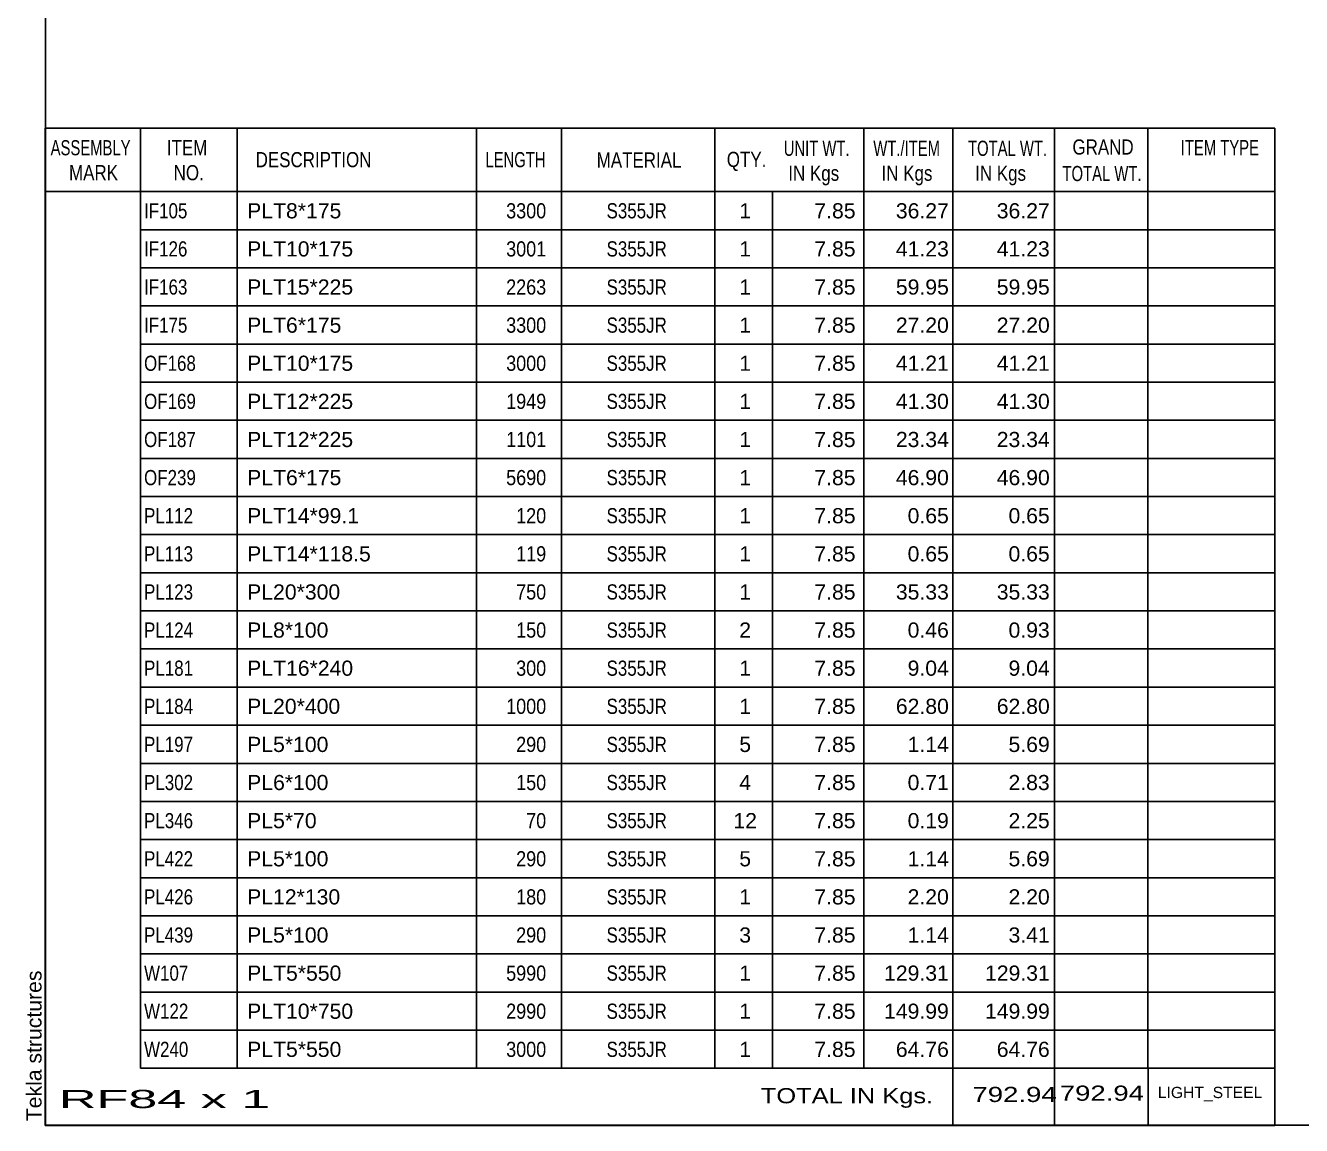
# Model space of a CAD drawing. Header units: millimetres. Extents: x -28 to 375, y -199 to 78.
# Drawn here: x -27.7 to 133.1, y -199.1 to -60.5 of the extents above; entities that cross this region are included whole.
import ezdxf

# ---------------------------------------------------------------- set-up
doc = ezdxf.new("R2010")
doc.units = ezdxf.units.MM
doc.styles.add('Arial', font='ARIAL.TTF', dxfattribs={"height": 0.2})

# ---------------------------------------------------------------- blocks, each defined once
blk = doc.blocks.new('Unknown-623588090-1210')
at = {"color": 5, "linetype": 'Continuous'}
for p, q in [((-25.18, 77.98), (-25.18, -199.02)), ((-25.18, -199.02), (374.82, -199.02))]:
    blk.add_line(p, q, dxfattribs=at)
at = {"color": 174, "linetype": 'Continuous', "style": 'Arial'}
blk.add_text('Tekla structures', height=1.9102, rotation=90, dxfattribs=at).set_placement((-25.68, -198.52))
blk = doc.blocks.new('CBS_BOM-623588090-9725')
at = {"color": 7, "linetype": 'Continuous'}
for p, q in [((-25.21, -81.45), (-25.21, -73.45)), ((-25.21, -73.45), (129.71, -73.45)), ((-13.21, -81.45), (-13.21, -73.45)), ((-1.02, -81.45), (-1.02, -73.45)), ((29.14, -81.45), (29.14, -73.45)), ((39.82, -81.45), (39.82, -73.45)), ((59.14, -81.45), (59.14, -73.45)), ((77.94, -81.45), (77.94, -73.45)), ((89.15, -81.45), (89.15, -73.45)), ((101.94, -81.45), (101.94, -73.45)), ((113.69, -81.45), (113.69, -73.45)), ((129.71, -73.46), (129.7, -81.44)), ((-25.21, -81.45), (129.71, -81.45)), ((-25.21, -86.25), (-25.21, -81.45)), ((-13.21, -86.25), (-13.21, -81.45)), ((-1.02, -86.25), (-1.02, -81.45)), ((29.14, -86.25), (29.14, -81.45)), ((39.82, -86.25), (39.82, -81.45)), ((59.14, -86.25), (59.14, -81.45)), ((66.4, -86.25), (66.4, -81.45)), ((77.94, -86.25), (77.94, -81.45)), ((89.15, -86.25), (89.15, -81.45)), ((101.94, -86.25), (101.94, -81.45)), ((113.7, -86.25), (113.7, -81.45)), ((129.71, -81.46), (129.71, -86.25)), ((-25.21, -91.05), (-25.21, -86.25)), ((-13.21, -86.25), (129.71, -86.25)), ((-13.21, -91.05), (-13.21, -86.25)), ((-1.02, -91.05), (-1.02, -86.25)), ((29.14, -91.05), (29.14, -86.25)), ((39.82, -91.05), (39.82, -86.25)), ((59.14, -91.05), (59.14, -86.25)), ((66.4, -91.05), (66.4, -86.25)), ((77.94, -91.05), (77.94, -86.25)), ((89.15, -91.05), (89.15, -86.25)), ((101.94, -91.05), (101.94, -86.25)), ((113.7, -91.05), (113.7, -86.25)), ((129.71, -86.26), (129.71, -91.05)), ((-25.21, -95.85), (-25.21, -91.05)), ((-13.21, -91.05), (129.71, -91.05)), ((-13.21, -95.85), (-13.21, -91.05)), ((-1.02, -95.85), (-1.02, -91.05)), ((29.14, -95.85), (29.14, -91.05)), ((39.82, -95.85), (39.82, -91.05)), ((59.14, -95.85), (59.14, -91.05)), ((66.4, -95.85), (66.4, -91.05)), ((77.94, -95.85), (77.94, -91.05)), ((89.15, -95.85), (89.15, -91.05)), ((101.94, -95.85), (101.94, -91.05)), ((113.7, -95.85), (113.7, -91.05)), ((129.71, -91.06), (129.71, -95.85)), ((-25.21, -100.65), (-25.21, -95.85)), ((-13.21, -95.85), (129.71, -95.85)), ((-13.21, -100.65), (-13.21, -95.85)), ((-1.02, -100.65), (-1.02, -95.85)), ((29.14, -100.65), (29.14, -95.85)), ((39.82, -100.65), (39.82, -95.85)), ((59.14, -100.65), (59.14, -95.85)), ((66.4, -100.65), (66.4, -95.85)), ((77.94, -100.65), (77.94, -95.85)), ((89.15, -100.65), (89.15, -95.85)), ((101.94, -100.65), (101.94, -95.85)), ((113.7, -100.65), (113.7, -95.85)), ((129.71, -95.86), (129.71, -100.65)), ((-25.21, -105.45), (-25.21, -100.65)), ((-13.21, -100.65), (129.71, -100.65)), ((-13.21, -105.45), (-13.21, -100.65)), ((-1.02, -105.45), (-1.02, -100.65)), ((29.14, -105.45), (29.14, -100.65)), ((39.82, -105.45), (39.82, -100.65)), ((59.14, -105.45), (59.14, -100.65)), ((66.4, -105.45), (66.4, -100.65)), ((77.94, -105.45), (77.94, -100.65)), ((89.15, -105.45), (89.15, -100.65)), ((101.94, -105.45), (101.94, -100.65)), ((113.7, -105.45), (113.7, -100.65)), ((129.71, -100.66), (129.71, -105.45)), ((-25.21, -110.25), (-25.21, -105.45)), ((-13.21, -105.45), (129.71, -105.45)), ((-13.21, -110.25), (-13.21, -105.45)), ((-1.02, -110.25), (-1.02, -105.45)), ((29.14, -110.25), (29.14, -105.45)), ((39.82, -110.25), (39.82, -105.45)), ((59.14, -110.25), (59.14, -105.45)), ((66.4, -110.25), (66.4, -105.45)), ((77.94, -110.25), (77.94, -105.45)), ((89.15, -110.25), (89.15, -105.45)), ((101.94, -110.25), (101.94, -105.45)), ((113.7, -110.25), (113.7, -105.45)), ((129.71, -105.46), (129.71, -110.25)), ((-25.21, -115.05), (-25.21, -110.25)), ((-13.21, -110.25), (129.71, -110.25)), ((-13.21, -115.05), (-13.21, -110.25)), ((-1.02, -115.05), (-1.02, -110.25)), ((29.14, -115.05), (29.14, -110.25)), ((39.82, -115.05), (39.82, -110.25)), ((59.14, -115.05), (59.14, -110.25)), ((66.4, -115.05), (66.4, -110.25)), ((77.94, -115.05), (77.94, -110.25)), ((89.15, -115.05), (89.15, -110.25)), ((101.94, -115.05), (101.94, -110.25)), ((113.7, -115.05), (113.7, -110.25)), ((129.71, -110.26), (129.71, -115.05)), ((-25.21, -119.85), (-25.21, -115.05)), ((-13.21, -115.05), (129.71, -115.05)), ((-13.21, -119.85), (-13.21, -115.05)), ((-1.02, -119.85), (-1.02, -115.05)), ((29.14, -119.85), (29.14, -115.05)), ((39.82, -119.85), (39.82, -115.05)), ((59.14, -119.85), (59.14, -115.05)), ((66.4, -119.85), (66.4, -115.05)), ((77.94, -119.85), (77.94, -115.05)), ((89.15, -119.85), (89.15, -115.05)), ((101.94, -119.85), (101.94, -115.05)), ((113.7, -119.85), (113.7, -115.05)), ((129.71, -115.06), (129.71, -119.85)), ((-25.21, -124.65), (-25.21, -119.85)), ((-13.21, -119.85), (129.71, -119.85)), ((-13.21, -124.65), (-13.21, -119.85)), ((-1.02, -124.65), (-1.02, -119.85)), ((29.14, -124.65), (29.14, -119.85)), ((39.82, -124.65), (39.82, -119.85)), ((59.14, -124.65), (59.14, -119.85)), ((66.4, -124.65), (66.4, -119.85)), ((77.94, -124.65), (77.94, -119.85)), ((89.15, -124.65), (89.15, -119.85)), ((101.94, -124.65), (101.94, -119.85)), ((113.7, -124.65), (113.7, -119.85)), ((129.71, -119.86), (129.71, -124.65)), ((-25.21, -129.45), (-25.21, -124.65)), ((-13.21, -124.65), (129.71, -124.65)), ((-13.21, -129.45), (-13.21, -124.65)), ((-1.02, -129.45), (-1.02, -124.65)), ((29.14, -129.45), (29.14, -124.65)), ((39.82, -129.45), (39.82, -124.65)), ((59.14, -129.45), (59.14, -124.65)), ((66.4, -129.45), (66.4, -124.65)), ((77.94, -129.45), (77.94, -124.65)), ((89.15, -129.45), (89.15, -124.65)), ((101.94, -129.45), (101.94, -124.65)), ((113.7, -129.45), (113.7, -124.65)), ((129.71, -124.66), (129.71, -129.45)), ((-25.21, -134.25), (-25.21, -129.45)), ((-13.21, -129.45), (129.71, -129.45)), ((-13.21, -134.25), (-13.21, -129.45)), ((-1.02, -134.25), (-1.02, -129.45)), ((29.14, -134.25), (29.14, -129.45)), ((39.82, -134.25), (39.82, -129.45)), ((59.14, -134.25), (59.14, -129.45)), ((66.4, -134.25), (66.4, -129.45)), ((77.94, -134.25), (77.94, -129.45)), ((89.15, -134.25), (89.15, -129.45)), ((101.94, -134.25), (101.94, -129.45)), ((113.7, -134.25), (113.7, -129.45)), ((129.71, -129.46), (129.71, -134.25)), ((-25.21, -139.05), (-25.21, -134.25)), ((-13.21, -134.25), (129.71, -134.25)), ((-13.21, -139.05), (-13.21, -134.25)), ((-1.02, -139.05), (-1.02, -134.25)), ((29.14, -139.05), (29.14, -134.25)), ((39.82, -139.05), (39.82, -134.25)), ((59.14, -139.05), (59.14, -134.25)), ((66.4, -139.05), (66.4, -134.25)), ((77.94, -139.05), (77.94, -134.25)), ((89.15, -139.05), (89.15, -134.25)), ((101.94, -139.05), (101.94, -134.25)), ((113.7, -139.05), (113.7, -134.25)), ((129.71, -134.26), (129.71, -139.05)), ((-25.21, -143.85), (-25.21, -139.05)), ((-13.21, -139.05), (129.71, -139.05)), ((-13.21, -143.85), (-13.21, -139.05)), ((-1.02, -143.85), (-1.02, -139.05)), ((29.14, -143.85), (29.14, -139.05)), ((39.82, -143.85), (39.82, -139.05)), ((59.14, -143.85), (59.14, -139.05)), ((66.4, -143.85), (66.4, -139.05)), ((77.94, -143.85), (77.94, -139.05)), ((89.15, -143.85), (89.15, -139.05)), ((101.94, -143.85), (101.94, -139.05)), ((113.7, -143.85), (113.7, -139.05)), ((129.71, -139.06), (129.71, -143.85)), ((-25.21, -148.65), (-25.21, -143.85)), ((-13.21, -143.85), (129.71, -143.85)), ((-13.21, -148.65), (-13.21, -143.85)), ((-1.02, -148.65), (-1.02, -143.85)), ((29.14, -148.65), (29.14, -143.85)), ((39.82, -148.65), (39.82, -143.85)), ((59.14, -148.65), (59.14, -143.85)), ((66.4, -148.65), (66.4, -143.85)), ((77.94, -148.65), (77.94, -143.85)), ((89.15, -148.65), (89.15, -143.85)), ((101.94, -148.65), (101.94, -143.85)), ((113.7, -148.65), (113.7, -143.85)), ((129.71, -143.86), (129.71, -148.65)), ((-25.21, -153.45), (-25.21, -148.65)), ((-13.21, -148.65), (129.71, -148.65)), ((-13.21, -153.45), (-13.21, -148.65)), ((-1.02, -153.45), (-1.02, -148.65)), ((29.14, -153.45), (29.14, -148.65)), ((39.82, -153.45), (39.82, -148.65)), ((59.14, -153.45), (59.14, -148.65)), ((66.4, -153.45), (66.4, -148.65)), ((77.94, -153.45), (77.94, -148.65)), ((89.15, -153.45), (89.15, -148.65)), ((101.94, -153.45), (101.94, -148.65)), ((113.7, -153.45), (113.7, -148.65)), ((129.71, -148.66), (129.71, -153.45)), ((-25.21, -158.25), (-25.21, -153.45)), ((-13.21, -153.45), (129.71, -153.45)), ((-13.21, -158.25), (-13.21, -153.45)), ((-1.02, -158.25), (-1.02, -153.45)), ((29.14, -158.25), (29.14, -153.45)), ((39.82, -158.25), (39.82, -153.45)), ((59.14, -158.25), (59.14, -153.45)), ((66.4, -158.25), (66.4, -153.45)), ((77.94, -158.25), (77.94, -153.45)), ((89.15, -158.25), (89.15, -153.45)), ((101.94, -158.25), (101.94, -153.45)), ((113.7, -158.25), (113.7, -153.45)), ((129.71, -153.46), (129.71, -158.25)), ((-25.21, -163.05), (-25.21, -158.25)), ((-13.21, -158.25), (129.71, -158.25)), ((-13.21, -163.05), (-13.21, -158.25)), ((-1.02, -163.05), (-1.02, -158.25)), ((29.14, -163.05), (29.14, -158.25)), ((39.82, -163.05), (39.82, -158.25)), ((59.14, -163.05), (59.14, -158.25)), ((66.4, -163.05), (66.4, -158.25)), ((77.94, -163.05), (77.94, -158.25)), ((89.15, -163.05), (89.15, -158.25)), ((101.94, -163.05), (101.94, -158.25)), ((113.7, -163.05), (113.7, -158.25)), ((129.71, -158.26), (129.71, -163.05)), ((-25.21, -167.85), (-25.21, -163.05)), ((-13.21, -163.05), (129.71, -163.05)), ((-13.21, -167.85), (-13.21, -163.05)), ((-1.02, -167.85), (-1.02, -163.05)), ((29.14, -167.85), (29.14, -163.05)), ((39.82, -167.85), (39.82, -163.05)), ((59.14, -167.85), (59.14, -163.05)), ((66.4, -167.85), (66.4, -163.05)), ((77.94, -167.85), (77.94, -163.05)), ((89.15, -167.85), (89.15, -163.05)), ((101.94, -167.85), (101.94, -163.05)), ((113.7, -167.85), (113.7, -163.05)), ((129.71, -163.06), (129.71, -167.85)), ((-25.21, -172.65), (-25.21, -167.85)), ((-13.21, -167.85), (129.71, -167.85)), ((-13.21, -172.65), (-13.21, -167.85)), ((-1.02, -172.65), (-1.02, -167.85)), ((29.14, -172.65), (29.14, -167.85)), ((39.82, -172.65), (39.82, -167.85)), ((59.14, -172.65), (59.14, -167.85)), ((66.4, -172.65), (66.4, -167.85)), ((77.94, -172.65), (77.94, -167.85)), ((89.15, -172.65), (89.15, -167.85)), ((101.94, -172.65), (101.94, -167.85)), ((113.7, -172.65), (113.7, -167.85)), ((129.71, -167.86), (129.71, -172.65)), ((-25.21, -177.45), (-25.21, -172.65)), ((-13.21, -172.65), (129.71, -172.65)), ((-13.21, -177.45), (-13.21, -172.65)), ((-1.02, -177.45), (-1.02, -172.65)), ((29.14, -177.45), (29.14, -172.65)), ((39.82, -177.45), (39.82, -172.65)), ((59.14, -177.45), (59.14, -172.65)), ((66.4, -177.45), (66.4, -172.65)), ((77.94, -177.45), (77.94, -172.65)), ((89.15, -177.45), (89.15, -172.65)), ((101.94, -177.45), (101.94, -172.65)), ((113.7, -177.45), (113.7, -172.65)), ((129.71, -172.66), (129.71, -177.45)), ((-25.21, -182.25), (-25.21, -177.45)), ((-13.21, -177.45), (129.71, -177.45)), ((-13.21, -182.25), (-13.21, -177.45)), ((-1.02, -182.25), (-1.02, -177.45)), ((29.14, -182.25), (29.14, -177.45)), ((39.82, -182.25), (39.82, -177.45)), ((59.14, -182.25), (59.14, -177.45)), ((66.4, -182.25), (66.4, -177.45)), ((77.94, -182.25), (77.94, -177.45)), ((89.15, -182.25), (89.15, -177.45)), ((101.94, -182.25), (101.94, -177.45)), ((113.7, -182.25), (113.7, -177.45)), ((129.71, -177.46), (129.71, -182.25)), ((-25.21, -187.05), (-25.21, -182.25)), ((-13.21, -182.25), (129.71, -182.25)), ((-13.21, -187.05), (-13.21, -182.25)), ((-1.02, -187.05), (-1.02, -182.25)), ((29.14, -187.05), (29.14, -182.25)), ((39.82, -187.05), (39.82, -182.25)), ((59.14, -187.05), (59.14, -182.25)), ((66.4, -187.05), (66.4, -182.25)), ((77.94, -187.05), (77.94, -182.25)), ((89.15, -187.05), (89.15, -182.25)), ((101.94, -187.05), (101.94, -182.25)), ((113.7, -187.05), (113.7, -182.25)), ((129.71, -182.26), (129.71, -187.05)), ((-25.21, -191.85), (-25.21, -187.05)), ((-13.21, -187.05), (129.71, -187.05)), ((-13.21, -191.85), (-13.21, -187.05)), ((-1.02, -191.85), (-1.02, -187.05)), ((29.14, -191.85), (29.14, -187.05)), ((39.82, -191.85), (39.82, -187.05)), ((59.14, -191.85), (59.14, -187.05)), ((66.4, -191.85), (66.4, -187.05)), ((77.94, -191.85), (77.94, -187.05)), ((89.15, -191.85), (89.15, -187.05)), ((101.94, -191.85), (101.94, -187.05)), ((113.7, -191.85), (113.7, -187.05)), ((129.71, -187.06), (129.71, -191.85)), ((-25.21, -199.05), (-25.21, -191.87)), ((-13.21, -191.85), (129.71, -191.85)), ((89.15, -199.05), (89.15, -191.87)), ((101.94, -199.05), (101.94, -191.87)), ((113.74, -199.05), (113.74, -191.87)), ((129.71, -191.85), (129.71, -199.05)), ((-25.21, -199.05), (129.71, -199.05))]:
    blk.add_line(p, q, dxfattribs=at)
at = {"color": 3, "linetype": 'Continuous', "style": 'Arial'}
for s, height, width, p in [('ASSEMBLY', 1.91, 0.7, (-24.53, -76.88)), ('ITEM', 1.91, 0.8, (-9.89, -76.88)), ('UNIT WT.', 1.91, 0.7, (67.83, -76.95)), ('WT./ITEM', 1.91, 0.7, (79.12, -76.95)), ('TOTAL WT.', 1.91, 0.7, (91.05, -76.95)), ('GRAND', 1.91, 0.8, (104.21, -76.79)), ('ITEM TYPE', 1.91, 0.7, (117.85, -76.87)), ('DESCRIPTION', 1.9102, 0.8, (1.3, -78.38)), ('LENGTH', 1.91, 0.7, (30.25, -78.38)), ('MATERIAL', 1.91, 0.8, (44.27, -78.43)), ('QTY.', 1.91, 0.8, (60.66, -78.35)), ('MARK', 1.91, 0.8, (-22.21, -80.02)), ('NO.', 1.91, 0.8, (-9.03, -80.02)), ('IN Kgs', 1.91, 0.8, (68.41, -80.09)), ('IN Kgs', 1.91, 0.8, (80.16, -80.09)), ('IN Kgs', 1.91, 0.8, (91.95, -80.09)), ('TOTAL WT.', 1.91, 0.7, (102.95, -80.13))]:
    blk.add_text(s, height=height, dxfattribs=dict(at, width=width)).set_placement(p)
at = {"color": 7, "linetype": 'Continuous', "style": 'Arial'}
for s, width, p in [('IF105', 0.8, (-12.76, -84.82)), ('3300', 0.85, (32.86, -84.82)), ('S355JR', 0.8, (45.51, -84.82)), ('IF126', 0.8, (-12.76, -89.62)), ('3001', 0.85, (32.86, -89.62)), ('S355JR', 0.8, (45.51, -89.62)), ('IF163', 0.8, (-12.76, -94.42)), ('2263', 0.85, (32.86, -94.42)), ('S355JR', 0.8, (45.51, -94.42)), ('IF175', 0.8, (-12.76, -99.22)), ('3300', 0.85, (32.86, -99.22)), ('S355JR', 0.8, (45.51, -99.22)), ('OF168', 0.8, (-12.76, -104.02)), ('3000', 0.85, (32.86, -104.02)), ('S355JR', 0.8, (45.51, -104.02)), ('OF169', 0.8, (-12.76, -108.82)), ('1949', 0.85, (32.86, -108.82)), ('S355JR', 0.8, (45.51, -108.82)), ('OF187', 0.8, (-12.76, -113.62)), ('1101', 0.85, (32.86, -113.62)), ('S355JR', 0.8, (45.51, -113.62)), ('OF239', 0.8, (-12.76, -118.42)), ('5690', 0.85, (32.86, -118.42)), ('S355JR', 0.8, (45.51, -118.42)), ('PL112', 0.8, (-12.76, -123.22)), ('120', 0.85, (34.12, -123.22)), ('S355JR', 0.8, (45.51, -123.22)), ('PL113', 0.8, (-12.76, -128.02)), ('119', 0.85, (34.12, -128.02)), ('S355JR', 0.8, (45.51, -128.02)), ('PL123', 0.8, (-12.76, -132.82)), ('750', 0.85, (34.12, -132.82)), ('S355JR', 0.8, (45.51, -132.82)), ('PL124', 0.8, (-12.76, -137.62)), ('150', 0.85, (34.12, -137.62)), ('S355JR', 0.8, (45.51, -137.62)), ('PL181', 0.8, (-12.76, -142.42)), ('300', 0.85, (34.12, -142.42)), ('S355JR', 0.8, (45.51, -142.42)), ('PL184', 0.8, (-12.76, -147.22)), ('1000', 0.85, (32.86, -147.22)), ('S355JR', 0.8, (45.51, -147.22)), ('PL197', 0.8, (-12.76, -152.02)), ('290', 0.85, (34.12, -152.02)), ('S355JR', 0.8, (45.51, -152.02)), ('PL302', 0.8, (-12.76, -156.82)), ('150', 0.85, (34.12, -156.82)), ('S355JR', 0.8, (45.51, -156.82)), ('PL346', 0.8, (-12.76, -161.62)), ('70', 0.85, (35.38, -161.62)), ('S355JR', 0.8, (45.51, -161.62)), ('PL422', 0.8, (-12.76, -166.42)), ('290', 0.85, (34.12, -166.42)), ('S355JR', 0.8, (45.51, -166.42)), ('PL426', 0.8, (-12.76, -171.22)), ('180', 0.85, (34.12, -171.22)), ('S355JR', 0.8, (45.51, -171.22)), ('PL439', 0.8, (-12.76, -176.02)), ('290', 0.85, (34.12, -176.02)), ('S355JR', 0.8, (45.51, -176.02)), ('W107', 0.8, (-12.76, -180.82)), ('5990', 0.85, (32.86, -180.82)), ('S355JR', 0.8, (45.51, -180.82)), ('W122', 0.8, (-12.76, -185.62)), ('2990', 0.85, (32.86, -185.62)), ('S355JR', 0.8, (45.51, -185.62)), ('W240', 0.8, (-12.76, -190.42)), ('3000', 0.85, (32.86, -190.42)), ('S355JR', 0.8, (45.51, -190.42))]:
    blk.add_text(s, height=1.91, dxfattribs=dict(at, width=width)).set_placement(p)
for s, height, p in [('PLT8*175', 1.91, (0.23, -84.82)), ('1', 1.91, (62.23, -84.82)), ('7.85', 1.91, (71.69, -84.82)), ('36.27', 1.91, (81.96, -84.82)), ('36.27', 1.91, (94.67, -84.82)), ('PLT10*175', 1.91, (0.23, -89.62)), ('1', 1.91, (62.23, -89.62)), ('7.85', 1.91, (71.69, -89.62)), ('41.23', 1.91, (81.96, -89.62)), ('41.23', 1.91, (94.67, -89.62)), ('PLT15*225', 1.91, (0.23, -94.42)), ('1', 1.91, (62.23, -94.42)), ('7.85', 1.91, (71.69, -94.42)), ('59.95', 1.91, (81.96, -94.42)), ('59.95', 1.91, (94.67, -94.42)), ('PLT6*175', 1.91, (0.23, -99.22)), ('1', 1.91, (62.23, -99.22)), ('7.85', 1.91, (71.69, -99.22)), ('27.20', 1.91, (81.96, -99.22)), ('27.20', 1.91, (94.67, -99.22)), ('PLT10*175', 1.91, (0.23, -104.02)), ('1', 1.91, (62.23, -104.02)), ('7.85', 1.91, (71.69, -104.02)), ('41.21', 1.91, (81.96, -104.02)), ('41.21', 1.91, (94.67, -104.02)), ('PLT12*225', 1.91, (0.23, -108.82)), ('1', 1.91, (62.23, -108.82)), ('7.85', 1.91, (71.69, -108.82)), ('41.30', 1.91, (81.96, -108.82)), ('41.30', 1.91, (94.67, -108.82)), ('PLT12*225', 1.91, (0.23, -113.62)), ('1', 1.91, (62.23, -113.62)), ('7.85', 1.91, (71.69, -113.62)), ('23.34', 1.91, (81.96, -113.62)), ('23.34', 1.91, (94.67, -113.62)), ('PLT6*175', 1.91, (0.23, -118.42)), ('1', 1.91, (62.23, -118.42)), ('7.85', 1.91, (71.69, -118.42)), ('46.90', 1.91, (81.96, -118.42)), ('46.90', 1.91, (94.67, -118.42)), ('PLT14*99.1', 1.91, (0.23, -123.22)), ('1', 1.91, (62.23, -123.22)), ('7.85', 1.91, (71.69, -123.22)), ('0.65', 1.91, (83.44, -123.22)), ('0.65', 1.91, (96.15, -123.22)), ('PLT14*118.5', 1.9102, (0.23, -128.02)), ('1', 1.91, (62.23, -128.02)), ('7.85', 1.91, (71.69, -128.02)), ('0.65', 1.91, (83.44, -128.02)), ('0.65', 1.91, (96.15, -128.02)), ('PL20*300', 1.91, (0.23, -132.82)), ('1', 1.91, (62.23, -132.82)), ('7.85', 1.91, (71.69, -132.82)), ('35.33', 1.91, (81.96, -132.82)), ('35.33', 1.91, (94.67, -132.82)), ('PL8*100', 1.91, (0.23, -137.62)), ('2', 1.91, (62.23, -137.62)), ('7.85', 1.91, (71.69, -137.62)), ('0.46', 1.91, (83.44, -137.62)), ('0.93', 1.91, (96.15, -137.62)), ('PLT16*240', 1.91, (0.23, -142.42)), ('1', 1.91, (62.23, -142.42)), ('7.85', 1.91, (71.69, -142.42)), ('9.04', 1.91, (83.44, -142.42)), ('9.04', 1.91, (96.15, -142.42)), ('PL20*400', 1.91, (0.23, -147.22)), ('1', 1.91, (62.23, -147.22)), ('7.85', 1.91, (71.69, -147.22)), ('62.80', 1.91, (81.96, -147.22)), ('62.80', 1.91, (94.67, -147.22)), ('PL5*100', 1.91, (0.23, -152.02)), ('5', 1.91, (62.23, -152.02)), ('7.85', 1.91, (71.69, -152.02)), ('1.14', 1.91, (83.44, -152.02)), ('5.69', 1.91, (96.15, -152.02)), ('PL6*100', 1.91, (0.23, -156.82)), ('4', 1.91, (62.23, -156.82)), ('7.85', 1.91, (71.69, -156.82)), ('0.71', 1.91, (83.44, -156.82)), ('2.83', 1.91, (96.15, -156.82)), ('PL5*70', 1.91, (0.23, -161.62)), ('12', 1.91, (61.49, -161.62)), ('7.85', 1.91, (71.69, -161.62)), ('0.19', 1.91, (83.44, -161.62)), ('2.25', 1.91, (96.15, -161.62)), ('PL5*100', 1.91, (0.23, -166.42)), ('5', 1.91, (62.23, -166.42)), ('7.85', 1.91, (71.69, -166.42)), ('1.14', 1.91, (83.44, -166.42)), ('5.69', 1.91, (96.15, -166.42)), ('PL12*130', 1.91, (0.23, -171.22)), ('1', 1.91, (62.23, -171.22)), ('7.85', 1.91, (71.69, -171.22)), ('2.20', 1.91, (83.44, -171.22)), ('2.20', 1.91, (96.15, -171.22)), ('PL5*100', 1.91, (0.23, -176.02)), ('3', 1.91, (62.23, -176.02)), ('7.85', 1.91, (71.69, -176.02)), ('1.14', 1.91, (83.44, -176.02)), ('3.41', 1.91, (96.15, -176.02)), ('PLT5*550', 1.91, (0.23, -180.82)), ('1', 1.91, (62.23, -180.82)), ('7.85', 1.91, (71.69, -180.82)), ('129.31', 1.91, (80.47, -180.82)), ('129.31', 1.91, (93.19, -180.82)), ('PLT10*750', 1.91, (0.23, -185.62)), ('1', 1.91, (62.23, -185.62)), ('7.85', 1.91, (71.69, -185.62)), ('149.99', 1.91, (80.47, -185.62)), ('149.99', 1.91, (93.19, -185.62)), ('PLT5*550', 1.91, (0.23, -190.42)), ('1', 1.91, (62.23, -190.42)), ('7.85', 1.91, (71.69, -190.42)), ('64.76', 1.91, (81.96, -190.42)), ('64.76', 1.91, (94.67, -190.42))]:
    blk.add_text(s, height=height, dxfattribs=at).set_placement(p)
at = {"color": 6, "linetype": 'Continuous', "style": 'Arial'}
for s, height, width, p in [('TOTAL IN Kgs.', 1.9102, 1.2, (64.95, -196.26)), ('792.94', 1.91, 1.3, (91.61, -196.1)), ('792.94', 1.91, 1.3, (102.61, -195.94)), ('RF84 x 1', 2.292, 2.05, (-23.49, -196.86))]:
    blk.add_text(s, height=height, dxfattribs=dict(at, width=width)).set_placement(p)
blk.add_text('LIGHT_STEEL', height=1.4135, dxfattribs=at).set_placement((114.96, -195.6))

msp = doc.modelspace()

# ---------------------------------------------------------------- block references
for name in ['Unknown-623588090-1210', 'CBS_BOM-623588090-9725']:
    msp.add_blockref(name, (0, 0))

doc.saveas('drawing.dxf')
